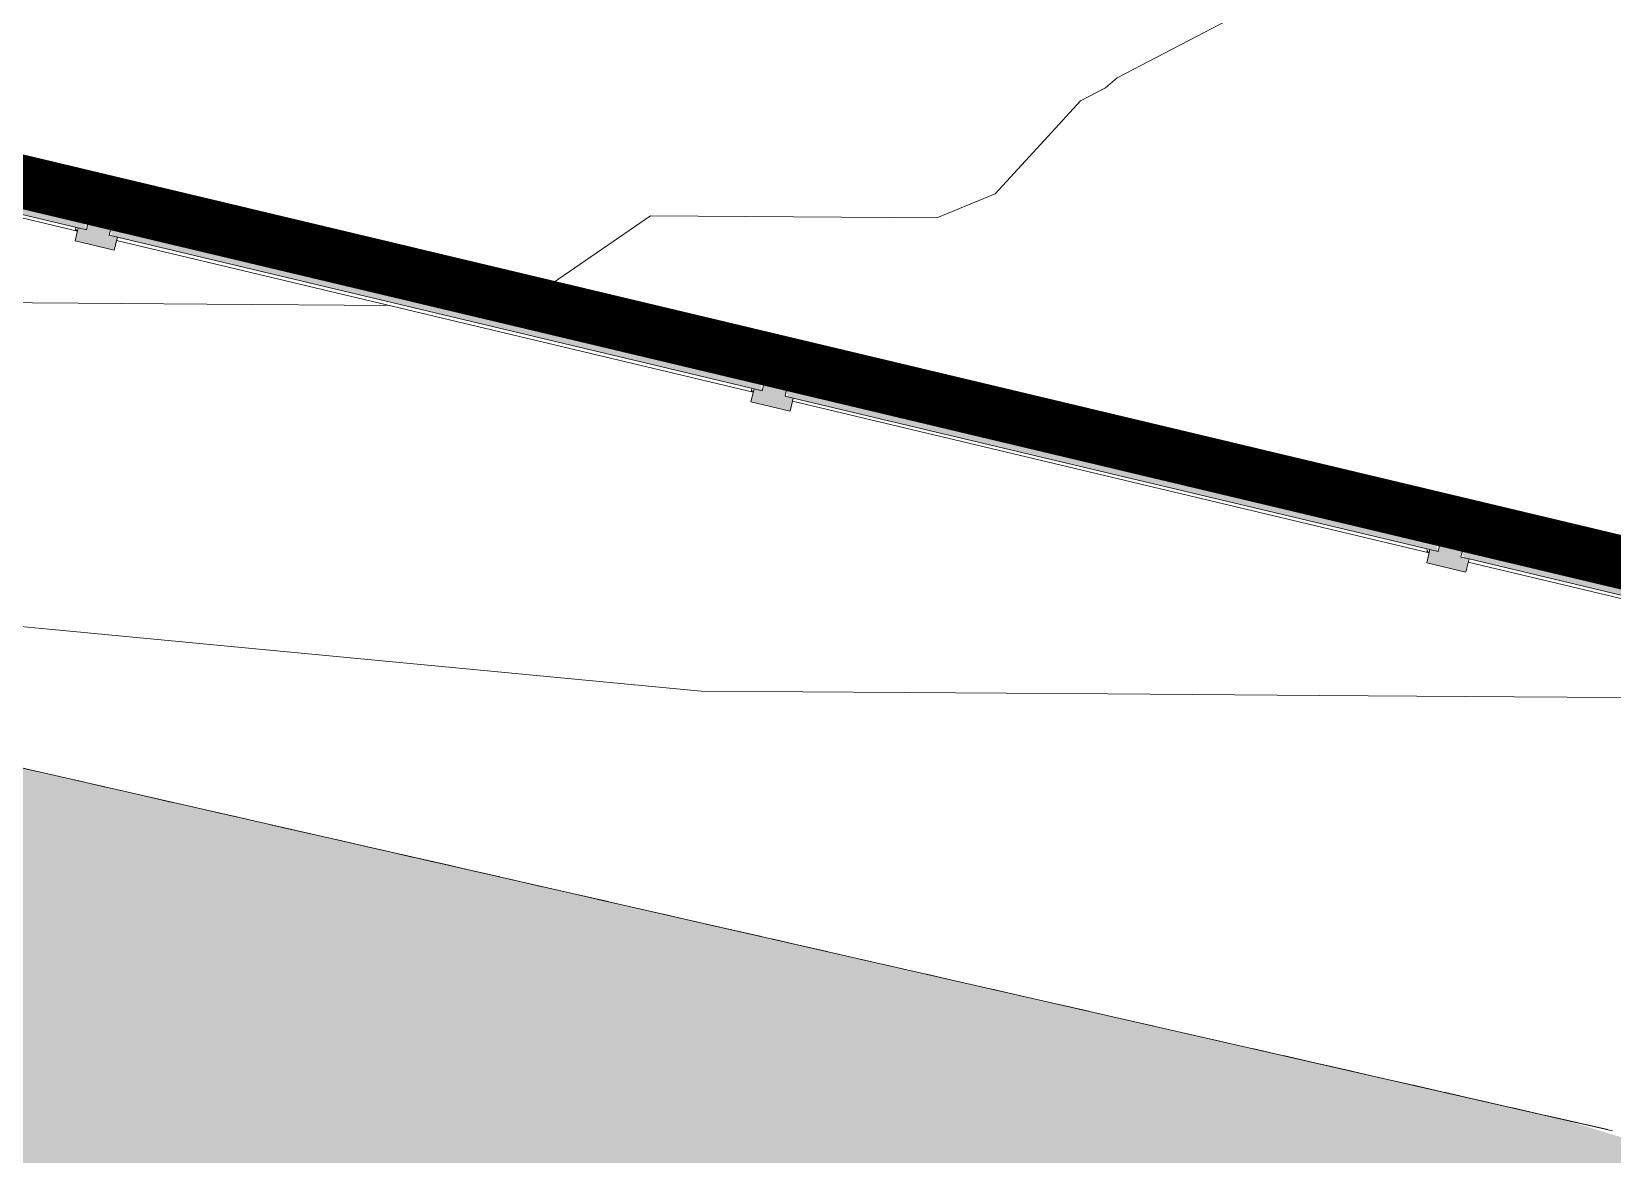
# Model space of a CAD drawing. Header units: metres. Extents: x -490 to 202, y -217 to 332.
# Drawn here: x 25.844 to 30.555, y -7.321 to -3.975 of the extents above; entities that cross this region are included whole.
import ezdxf

# ---------------------------------------------------------------- set-up
doc = ezdxf.new("R2010")
doc.units = ezdxf.units.M
doc.linetypes.add('0-2', pattern=[0.00106, 0.00053, -0.00053])
for name, color, linetype, lineweight in [('A-DETL-GENF', 7, 'Continuous', 9), ('A-DETL-THIN', 7, 'Continuous', 9), ('A-FLOR-HRAL', 7, 'Continuous', 9), ('C-TOPO', 7, '0-2', 9)]:
    doc.layers.add(name, color=color, linetype=linetype, lineweight=lineweight)
doc.layers.add('C-TOPO-MAJR', color=66, linetype='Continuous', lineweight=18, true_color=0x647b04)
doc.layers.add('CUANT MURO PERIMETRAL H3.00', color=5, linetype='Continuous')

# ---------------------------------------------------------------- blocks, each defined once
blk = doc.blocks.new('Barandilla - Plaques lisses - 200x25x4 cm-1835616-PLANTA DE MURO PERIMETRAL')
at = {"layer": 'A-FLOR-HRAL', "true_color": 0xc8cac5}
for points in [[(0.02, -1), (0, -0.9893), (0.0033, 1), (0.02, 0.9905), (0.02, -0.994)], [(0.03, -0.975), (0.02, -0.9655), (0.03, -0.9679)]]:
    blk.add_hatch(color=9, dxfattribs=at).paths.add_polyline_path(points)
at = {"layer": 'A-FLOR-HRAL'}
for p, q in [((0.02, 0.975), (0.02, -0.975)), ((0.02, 0.975), (0.02, -0.975)), ((0.03, -0.975), (0.03, 0.975))]:
    blk.add_line(p, q, dxfattribs=at)
blk = doc.blocks.new('Barandilla - Poteau du milieu - 12x12x4 cm-1835621-PLANTA DE MURO PERIMETRAL')
at = {"layer": 'A-FLOR-HRAL', "true_color": 0xc8cac5}
blk.add_hatch(color=9, dxfattribs=at).paths.add_polyline_path([(0.06, -0.06), (0.02, -0.06), (0.02, -0.035), (0, -0.035), (0, 0.035), (0.02, 0.035), (0.02, 0.06), (0.06, 0.06)])
at = {"layer": 'A-FLOR-HRAL'}
for p, q in [((0.06, 0.06), (0.02, 0.06)), ((0.02, 0.06), (0.02, 0.035)), ((0.06, 0.06), (0.06, -0.06)), ((0.02, 0.035), (0, 0.035)), ((0, -0.035), (0.02, -0.035)), ((0.02, -0.035), (0.02, -0.06)), ((0.02, -0.06), (0.06, -0.06))]:
    blk.add_line(p, q, dxfattribs=at)
blk = doc.blocks.new('Barandilla - Poteau du milieu - 12x12x4 cm-1835623-PLANTA DE MURO PERIMETRAL')
at = {"layer": 'A-FLOR-HRAL', "true_color": 0xc8cac5}
blk.add_hatch(color=9, dxfattribs=at).paths.add_polyline_path([(0.06, -0.06), (0.02, -0.06), (0.02, -0.035), (0, -0.035), (0, 0.035), (0.02, 0.035), (0.02, 0.06), (0.06, 0.06)])
at = {"layer": 'A-FLOR-HRAL'}
for p, q in [((0.06, 0.06), (0.02, 0.06)), ((0.02, 0.06), (0.02, 0.035)), ((0.06, 0.06), (0.06, -0.06)), ((0.02, 0.035), (0, 0.035)), ((0, -0.035), (0.02, -0.035)), ((0.02, -0.035), (0.02, -0.06)), ((0.02, -0.06), (0.06, -0.06))]:
    blk.add_line(p, q, dxfattribs=at)
blk = doc.blocks.new('Barandilla - Barandilla-1835155-PLANTA DE MURO PERIMETRAL')
at = {"extrusion": (0, 0, -1), "zscale": -1, "rotation": 283.3912907015626}
for name, p in [('Barandilla - Plaques lisses - 200x25x4 cm-1835616-PLANTA DE MURO PERIMETRAL', (-25.0395, -4.3144)), ('Barandilla - Poteau du milieu - 12x12x4 cm-1835621-PLANTA DE MURO PERIMETRAL', (-26.0463, -4.5541)), ('Barandilla - Plaques lisses - 200x25x4 cm-1835616-PLANTA DE MURO PERIMETRAL', (-27.0532, -4.7938)), ('Barandilla - Poteau du milieu - 12x12x4 cm-1835623-PLANTA DE MURO PERIMETRAL', (-28.06, -5.0335)), ('Barandilla - Plaques lisses - 200x25x4 cm-1835616-PLANTA DE MURO PERIMETRAL', (-29.0669, -5.2732)), ('Barandilla - Poteau du milieu - 12x12x4 cm-1835623-PLANTA DE MURO PERIMETRAL', (-30.0738, -5.5129)), ('Barandilla - Plaques lisses - 200x25x4 cm-1835616-PLANTA DE MURO PERIMETRAL', (-31.0806, -5.7526))]:
    blk.add_blockref(name, p, dxfattribs=at)

msp = doc.modelspace()

# ---------------------------------------------------------------- hatches: boundary and pattern name
at = {"layer": 'A-DETL-GENF', "true_color": 0x0000ff}
h = msp.add_hatch(color=5, dxfattribs=at)
h.paths.add_polyline_path([(122.0441, -38.5433), (122.1802, -38.4804), (112.605, -17.7343), (106.8285, -17.7829), (92.6645, -18.2049), (82.7565, -18.7139), (59.1185, -19.2559), (44.2765, -18.7189), (29.2255, -15.7059), (10.5985, -10.1669), (-9.5635, -4.5659), (-25.7215, -1.0209), (-43.8935, 0.6381), (-53.8745, 1.6631), (-58.0905, 1.9031), (-62.2085, 1.9821), (-66.7465, 2.6931), (-75.4085, 2.1201), (-77.8155, 1.6941), (-79.4225, 1.7498), (-83.0642, 0.0688), (-83.3272, -0.0915), (-83.3989, -0.1392), (-83.5559, -0.2585), (-83.7051, -0.3875), (-83.9157, -0.603), (-83.9778, -0.672), (-84.1003, -0.8265), (-84.2129, -0.9883), (-84.3151, -1.1569), (-84.4066, -1.3316), (-84.487, -1.5116), (-84.556, -1.6963), (-84.6132, -1.885), (-84.6586, -2.0769), (-84.6919, -2.2712), (-84.7129, -2.4672), (-84.719, -2.8074), (-84.7181, -2.8613), (-84.7021, -3.0579), (-84.6739, -3.253), (-84.6336, -3.446), (-84.5813, -3.6361), (-84.5171, -3.8225), (-84.4415, -4.0046), (-81.9499, -9.5072), (-81.8132, -9.4453), (-84.3796, -3.762), (-84.4425, -3.5768), (-84.4932, -3.3879), (-84.5315, -3.1961), (-84.5572, -3.0022), (-84.5702, -2.807), (-84.5705, -2.6114), (-84.558, -2.4162), (-84.5328, -2.2222), (-84.495, -2.0303), (-84.4448, -1.8413), (-84.3824, -1.6559), (-84.3081, -1.475), (-84.2221, -1.2993), (-84.1248, -1.1296), (-84.0167, -0.9666), (-83.8982, -0.811), (-83.7099, -0.603), (-83.6321, -0.5245), (-83.4856, -0.3949), (-83.3272, -0.2725), (-83.1689, -0.1656), (-83, -0.067), (-82.825, 0.0205), (-79.3922, 1.5987), (-77.8049, 1.5437), (-75.3904, 1.971), (-66.7532, 2.5424), (-62.2216, 1.8324), (-58.0962, 1.7532), (-53.7578, 1.5004), (-43.0053, 0.4064), (-25.7445, -1.1694), (-9.5997, -4.7115), (10.7573, -10.3706), (29.1893, -15.8516), (44.259, -18.8683), (59.1436, -19.4053), (82.7621, -18.8638), (92.6706, -18.3547), (106.8314, -17.9328), (112.5094, -17.8851), (121.9814, -38.4076)])
h.paths.add_polyline_path([(109.7483, -11.548), (109.6789, -11.3979), (75.6474, -11.3329), (42.5688, -8.3334), (6.8663, 0.1664), (6.7271, 0.3991), (6.5989, 0.6381), (6.4819, 0.8828), (6.3764, 1.1326), (6.2146, 1.6014), (6.2006, 1.6455), (6.1307, 1.9076), (6.073, 2.1726), (6.0277, 2.4399), (5.9948, 2.7091), (5.9745, 2.9796), (5.9666, 3.2507), (5.9714, 3.5218), (5.9902, 3.8058), (6.0186, 4.062), (6.0609, 4.3299), (6.1156, 4.5955), (6.1825, 4.8583), (6.2615, 5.1177), (6.3525, 5.3732), (6.4552, 5.6242), (6.6426, 6.0102), (6.695, 6.1105), (6.8315, 6.3449), (6.9787, 6.5726), (7.1363, 6.7933), (7.304, 7.0064), (7.4814, 7.2116), (9.8263, 9.7995), (9.7151, 9.9002), (7.1931, 7.1076), (7.0253, 6.8952), (6.8673, 6.6755), (6.7194, 6.4488), (6.4727, 6.0102), (6.4549, 5.9766), (6.3389, 5.732), (6.234, 5.4825), (6.1405, 5.2285), (6.0586, 4.9705), (5.9884, 4.7091), (5.93, 4.4448), (5.8836, 4.1781), (5.8408, 3.8058), (5.8271, 3.6398), (5.8172, 3.3693), (5.8194, 3.0986), (5.8339, 2.8284), (5.8605, 2.559), (5.8992, 2.2911), (5.95, 2.0252), (6.0587, 1.6014), (6.0873, 1.5017), (6.1735, 1.2451), (6.2711, 0.9927), (6.3801, 0.7449), (6.5001, 0.5023), (6.631, 0.2653), (6.7724, 0.0345), (42.5445, -8.4819), (75.6405, -11.4829), (107.5298, -11.5438)])
h.paths.add_polyline_path([(-97.2437, -11.2477), (-97.107, -11.1858), (-99.189, -6.6028), (-99.456, -6.0988), (-99.5361, -5.9551), (-99.7256, -5.6404), (-99.9256, -5.3321), (-100.15, -5.0118), (-100.3559, -4.7365), (-100.5857, -4.4498), (-100.825, -4.1709), (-101.0735, -3.9002), (-101.3308, -3.638), (-101.5968, -3.3844), (-101.8711, -3.1399), (-102.2785, -2.8074), (-102.4434, -2.6791), (-102.7407, -2.4633), (-114.8844, -8.6918), (-118.5509, -2.1313), (-120.7967, 0.5215), (-120.9702, 0.4944), (-118.6747, -2.2172), (-114.9447, -8.8913), (-102.7531, -2.6382), (-102.4661, -2.8501), (-102.1441, -3.1068), (-101.9136, -3.3016), (-101.6488, -3.5408), (-101.392, -3.7885), (-101.1435, -4.0445), (-100.9036, -4.3086), (-100.6725, -4.5804), (-100.3374, -5.0118), (-100.2376, -5.146), (-100.0344, -5.4393), (-99.8409, -5.739), (-99.6574, -6.045), (-99.456, -6.4114), (-99.321, -6.6742), (-99.1685, -6.9968), (-97.2717, -11.1858)])
h.paths.add_polyline_path([(-18.2536, 6.2347), (-17.8495, 6.3329), (-17.4486, 6.4434), (-17.0513, 6.5661), (-16.6579, 6.7009), (-16.124, 6.9074), (-15.8844, 7.0062), (-15.505, 7.1765), (-15.1309, 7.3583), (-14.7627, 7.5514), (-14.4004, 7.7557), (-14.0447, 7.971), (-13.4359, 8.3767), (-13.3536, 8.4336), (-13.0191, 8.6806), (-12.6922, 8.9377), (-12.3733, 9.2046), (-12.0628, 9.4812), (-11.7608, 9.7672), (-11.4678, 10.0622), (-10.7478, 10.8474), (-1.9935, 20.5091), (-2.1046, 20.6098), (-11.5746, 10.1676), (-11.8631, 9.877), (-12.1603, 9.5953), (-12.466, 9.3228), (-12.7798, 9.0598), (-13.1015, 8.8064), (-13.4359, 8.5593), (-13.9444, 8.2146), (-14.1107, 8.1066), (-14.4607, 7.8942), (-14.8171, 7.6925), (-15.1795, 7.5018), (-15.5475, 7.3222), (-16.124, 7.0696), (-16.299, 6.997), (-16.6818, 6.8517), (-17.0689, 6.7181), (-17.4599, 6.5964), (-17.8544, 6.4867), (-18.252, 6.3889), (-28.9961, 9.0759), (-47.4597, 11.3403), (-58.0842, 11.1414), (-58.0273, 11.0455), (-57.8989, 11.0221), (-57.6909, 11.005), (-57.5814, 11.0027), (-47.4675, 11.1901), (-29.0235, 8.9281), (-18.8121, 6.3744)])
at = {"layer": 'A-DETL-GENF', "true_color": 0xd2c9aa}
msp.add_hatch(color=9, dxfattribs=at).paths.add_polyline_path([(-344.8356, -34.6589), (-342.1635, -33.6688), (-340.3945, -33.0499), (-337.6735, -32.2879), (-318.3105, -29.5029), (-298.5345, -26.0369), (-277.9475, -22.8549), (-255.3225, -18.8059), (-236.5504, -15.8278), (-218.6645, -12.8389), (-199.6635, -9.9339), (-182.3395, -6.8679), (-166.6591, -4.3672), (-150.1465, -1.7749), (-130.5825, -0.4439), (-119.6775, 1.2241), (-104.8322, 1.7444), (-96.0495, 2.4351), (-87.2875, 3.2541), (-75.4175, 3.3071), (-64.9035, 4.8241), (-46.5285, 3.6381), (-27.2825, 0.8531), (-7.5995, -3.1119), (11.0145, -8.3699), (32.2623, -13.8644), (43.3485, -16.6979), (64.1245, -17.3449), (80.9985, -17.0249), (98.5515, -17.3349), (118.3615, -17.3859), (116.5605, -12.2759), (98.2815, -12.8529), (81.1545, -13.1389), (63.7605, -12.9869), (43.8855, -11.3389), (30.4067, -7.2161), (12.8145, -3.2039), (-6.6455, 2.0741), (-26.8765, 5.1858), (-46.3235, 8.3191), (-65.2405, 9.8961), (-76.1235, 8.8381), (-87.97, 8.7246), (-96.8025, 8.2071), (-105.2445, 8.1431), (-120.3995, 6.5581), (-131.6255, 4.7371), (-150.7705, 2.6761), (-168.3775, -0.1439), (-182.9415, -2.3179), (-200.6785, -4.9299), (-207.2375, -6.5779), (-219.2815, -8.0779), (-238.3025, -10.7549), (-255.9905, -14.0139), (-279.5605, -17.4334), (-299.7015, -20.5459), (-319.5905, -23.2589), (-339.0205, -25.3359), (-345.5685, -24.3549), (-350.8059, -25.1682), (-346.8452, -31.4644)])

# ---------------------------------------------------------------- linework, layer by layer
at = {"layer": 'A-DETL-THIN', "color": 5, "lineweight": 50, "true_color": 0x0000ff}
for p, q in [((42.5688, -8.3334), (6.8663, 0.1664)), ((6.7724, 0.0345), (42.5445, -8.4819))]:
    msp.add_line(p, q, dxfattribs=at)
at = {"layer": 'A-DETL-THIN'}
msp.add_line((30.5545, -7.2499), (12.8145, -3.2039), dxfattribs=at)
at = {"layer": 'C-TOPO', "color": 250, "true_color": 0x2a3024}
for p, q in [((30.5545, -7.2499), (21.5128, -5.1877)), ((27.0746, -6.4562), (26.3249, -6.2852)), ((30.5409, -7.2468), (29.962, -7.1147))]:
    msp.add_line(p, q, dxfattribs=at)
at = {"layer": 'C-TOPO', "color": 253, "true_color": 0xaeb2ac}
for p, q in [((26.886, -6.4132), (27.0746, -6.4562)), ((27.0746, -6.4562), (28.2479, -6.7238)), ((29.5742, -7.0263), (29.962, -7.1147)), ((29.962, -7.1147), (30.5409, -7.2468))]:
    msp.add_line(p, q, dxfattribs=at)
at = {"layer": 'C-TOPO', "color": 250, "true_color": 0x161913}
for p, q in [((27.0746, -6.4562), (26.886, -6.4132)), ((30.5409, -7.2468), (29.962, -7.1147))]:
    msp.add_line(p, q, dxfattribs=at)
at = {"layer": 'C-TOPO-MAJR', "color": 9, "true_color": 0xcbd3ab}
msp.add_line((28.5415, -4.5297), (28.7153, -4.4582), dxfattribs=at)
at = {"layer": 'C-TOPO-MAJR', "color": 9, "true_color": 0xcbd3ab, "flags": 128}
for points in [[(29.0442, -4.1422), (29.0788, -4.113), (29.9065, -3.6801)], [(28.7153, -4.4582), (28.873, -4.2865), (28.9699, -4.181), (29.0442, -4.1422)], [(27.3999, -4.7221), (27.6886, -4.5236), (28.5415, -4.5297)], [(25.4371, -4.7805), (25.9828, -4.7844), (26.3665, -4.7871), (26.9118, -4.791)], [(23.8498, -5.6892), (23.952, -5.5713), (25.2479, -5.6941), (25.8958, -5.7556), (26.5437, -5.817), (27.1917, -5.8784), (27.8396, -5.9398), (28.4452, -5.9441), (29.0507, -5.9484), (29.6818, -5.9529), (30.2618, -5.957), (30.8929, -5.9615), (31.4729, -5.9656), (31.8573, -5.9684)]]:
    msp.add_lwpolyline(points, dxfattribs=at)
at = {"layer": 'CUANT MURO PERIMETRAL H3.00', "const_width": 0.15}
msp.add_lwpolyline([(6.0664, 4.7118), (5.9703, 4.2443), (5.9404, 4.0049), (5.9121, 3.7713), (5.9014, 3.5302), (5.892, 3.2951), (5.9006, 3.0536), (5.9103, 2.8182), (5.9383, 2.5775), (5.967, 2.343), (6.0145, 2.1043), (6.0624, 1.872), (6.1295, 1.6365), (6.1967, 1.4075), (6.2836, 1.1765), (6.3701, 0.9521), (6.4768, 0.7267), (6.5828, 0.508), (6.8193, 0.1004), (42.5566, -8.4076), (75.644, -11.4079)], dxfattribs=at)

# ---------------------------------------------------------------- block references
at = {"layer": 'A-FLOR-HRAL'}
msp.add_blockref('Barandilla - Barandilla-1835155-PLANTA DE MURO PERIMETRAL', (0, 0), dxfattribs=at)

doc.saveas('drawing.dxf')
